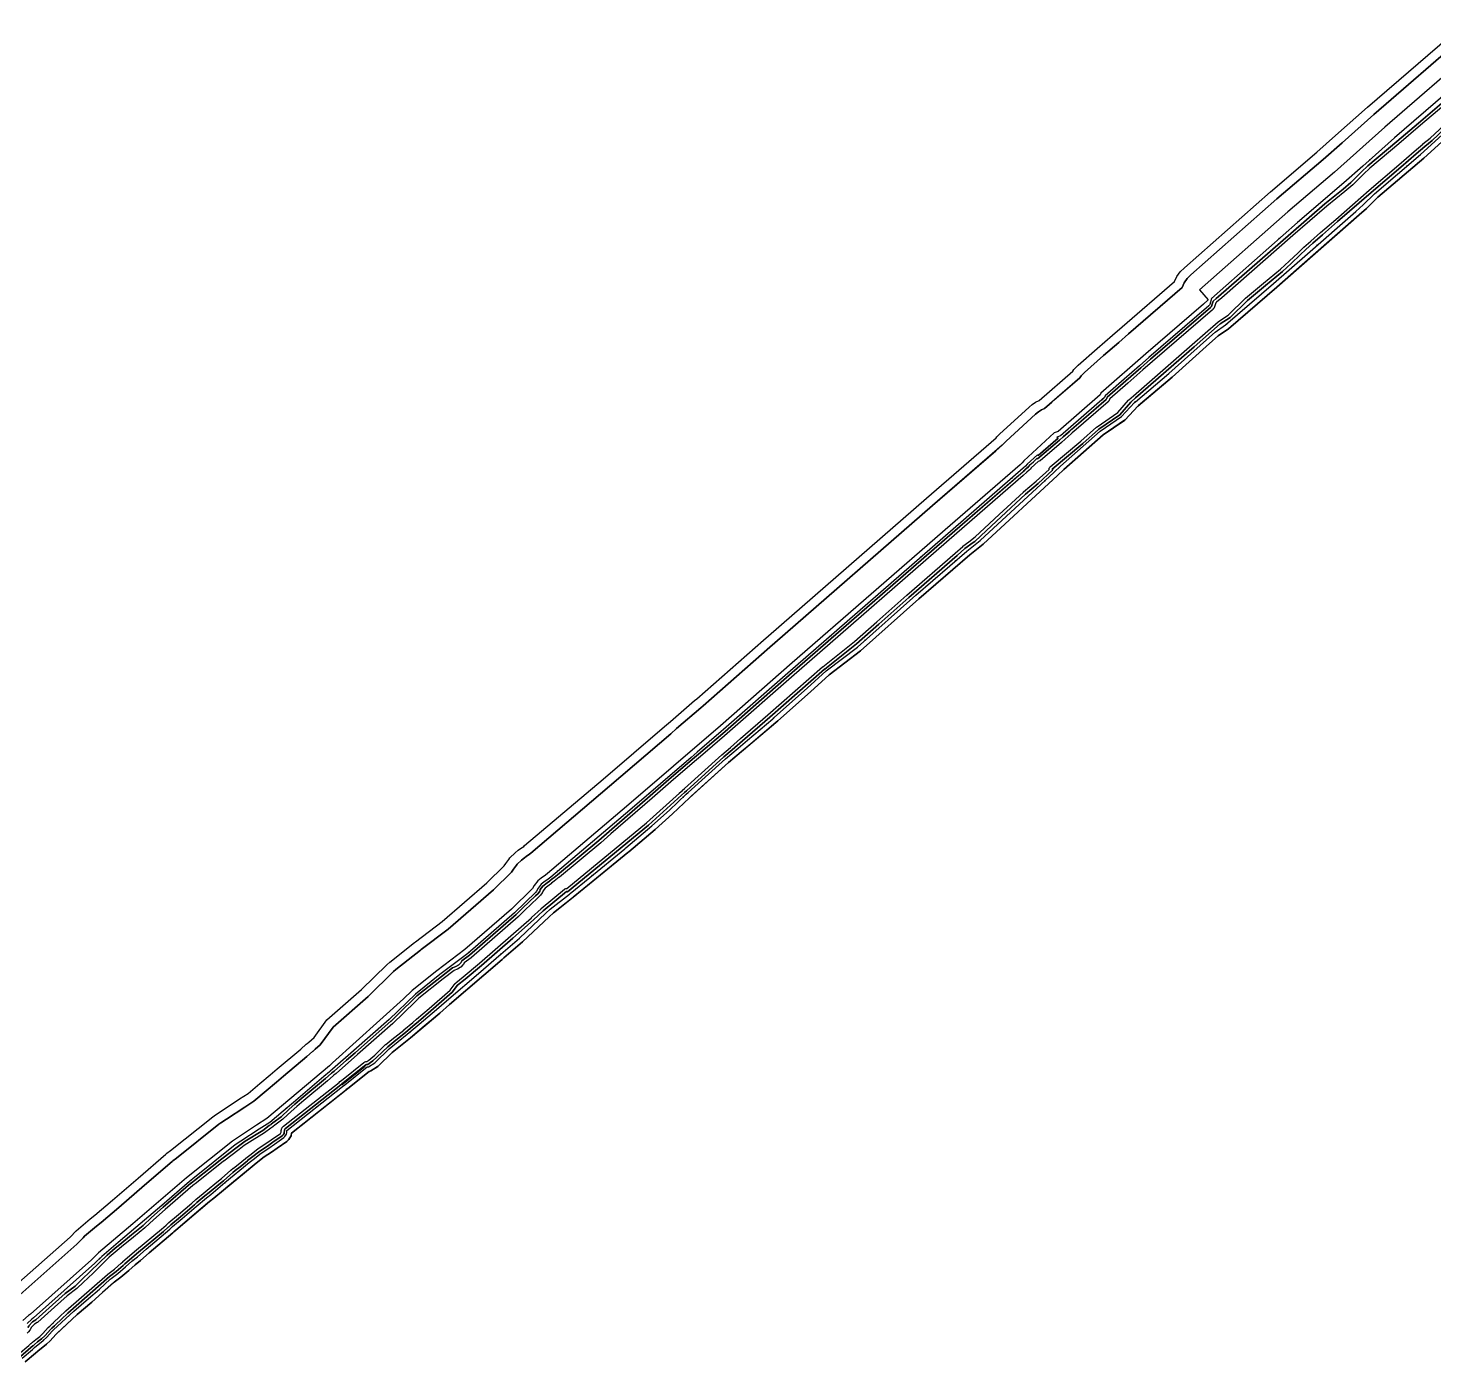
# Model space of a CAD drawing. Header units: inches. Extents: x 87989 to 118156, y 435697 to 451526.
# Drawn here: x 99255 to 100424, y 438810 to 439920 of the extents above; entities that cross this region are included whole.
import ezdxf

# ---------------------------------------------------------------- set-up
doc = ezdxf.new("R2010")
doc.units = ezdxf.units.IN
doc.header["$MEASUREMENT"] = 0
for name, color, linetype, true_color in [('As_waterkering_BWK', 7, 'Continuous', 0x7b8981), ('Beschermingszone_BWK', 7, 'Continuous', 0xcf890d), ('Grens_bebouwingsvrije_zone_BWK', 7, 'Continuous', 0x6789ae), ('Kernzone_BWK', 7, 'Continuous', 0xcb89af), ('Kunstwerken_BWK', 7, 'Continuous', 0xc78952), ('Referentiepunten_BWK', 7, 'Continuous', 0x178980)]:
    doc.layers.add(name, color=color, linetype=linetype, true_color=true_color)

msp = doc.modelspace()

# ---------------------------------------------------------------- linework, layer by layer
at = {"layer": 'As_waterkering_BWK'}
for points in [[(100467.7811, 439894.1848), (100391.4885, 439828.3186), (100365.1712, 439804.8458), (100349.4086, 439790.7867), (100310.7394, 439757.8037), (100239.221, 439694.7403), (100237.7792, 439689.6949), (100237.5902, 439689.0805), (100237.0742, 439688.6527), (100187.286, 439645.5145), (100179.314, 439638.5459), (100166.677, 439627.4993), (100150.724, 439613.5541), (100150.2696, 439612.1145), (100113.73, 439580.2635), (100110.5238, 439579.2782), (100111.608, 439578.254), (100094.959, 439564.023), (100094.5391, 439564.5788), (100086.0574, 439556.7792), (100084.5976, 439555.1345), (100082.7004, 439553.343), (100024.364, 439502.7191), (99893.1719, 439388.3165), (99889.0987, 439384.7464), (99833.3169, 439335.8542), (99831.2935, 439334.1158), (99811.2489, 439316.8953), (99806.3025, 439312.6457), (99755.2874, 439268.8181), (99689.485, 439213.0177), (99687.4809, 439211.4093), (99683.9146, 439208.9167), (99681.6655, 439207.1011), (99679.1198, 439203.7675), (99677.6334, 439201.3369), (99677.0842, 439200.6114), (99659.479, 439183.4134), (99620.6849, 439149.537), (99597.3634, 439131.9992), (99576.9243, 439115.7273), (99555.2545, 439094.637), (99525.7467, 439068.6699)], [(99536.8577, 439055.124), (99536.884, 439055.145), (99537.8846, 439055.1484), (99543.0575, 439058.4274), (99543.3873, 439058.7502), (99555.0451, 439070.1598), (99570.2324, 439082.3198), (99580.0845, 439090.6208), (99594.585, 439102.8382), (99594.6249, 439102.8718), (99602.7754, 439109.9236), (99631.3328, 439134.4823), (99646.4941, 439147.5206), (99647.947, 439148.8398), (99663.4821, 439162.2591), (99685.4572, 439182.9077), (99689.1418, 439186.3128), (99705.0512, 439198.9077), (99705.7131, 439199.4317), (99722.0706, 439212.7893), (99751.1423, 439236.5292), (99752.0677, 439237.277), (99773.6974, 439255.6656), (99788.2495, 439268.6302), (99802.1402, 439281.9917), (99803.7771, 439283.4657), (99834.9284, 439311.5174), (99845.3506, 439320.3358), (99853.3046, 439327.0659), (99874.3619, 439344.883), (99875.7606, 439346.021), (99902.8793, 439370.2381), (99918.7429, 439384.5995), (99944.6847, 439404.4279), (99993.2359, 439447.6212), (100035.6354, 439484.3322), (100046.7479, 439493.1958), (100108.396, 439550.1474), (100113.6626, 439555.1303), (100146.5935, 439584.0681), (100146.7606, 439584.2126), (100164.4878, 439596.4496), (100175.1373, 439608.0252), (100175.9838, 439608.7401), (100203.8169, 439632.2491), (100235.0732, 439660.1684), (100242.2717, 439666.611), (100251.0067, 439672.5836), (100290.9729, 439707.1785), (100319.0575, 439731.7891), (100359.4096, 439767.1499), (100365.5715, 439772.464), (100374.8981, 439781.7906), (100413.1966, 439814.5329), (100434.2972, 439833.5829)], [(99525.7467, 439068.6699), (99525.3895, 439068.3556), (99507.9977, 439053.0507), (99506.1576, 439051.4959), (99505.5627, 439050.9933), (99500.8553, 439047.0158), (99481.2888, 439030.4832), (99475.4507, 439025.5502), (99466.9115, 439018.3351), (99455.7368, 439008.8931), (99447.0658, 439003.2432), (99431.8396, 438993.2539), (99427.0593, 438990.1176), (99391.8827, 438962.0387), (99388.983, 438959.7241), (99365.8471, 438939.8279), (99344.3927, 438921.3779), (99329.6354, 438908.878), (99325.7807, 438905.6129), (99315.9809, 438897.3122), (99310.2935, 438891.6169), (99259.1936, 438846.1816), (99257.7155, 438845.0636), (99253.9141, 438841.6175)], [(99249.7683, 438812.5772), (99258.3657, 438819.88), (99260.1169, 438821.4646), (99267.3552, 438827.3798), (99270.183, 438829.9843), (99274.8485, 438835.1261), (99275.8988, 438836.1018), (99292.9001, 438851.8945), (99305.0985, 438862.3807), (99314.0861, 438870.1626), (99323.1258, 438878.3735), (99323.708, 438878.9023), (99329.3548, 438883.1978), (99335.8371, 438888.7541), (99341.1024, 438893.3921), (99345.6267, 438897.0884), (99352.8365, 438903.3136), (99372.5056, 438920.0196), (99373.132, 438920.6092), (99374.885, 438922.159), (99382.7958, 438928.8611), (99394.5738, 438938.8395), (99403.1604, 438946.1142), (99406.6408, 438948.9787), (99414.6149, 438955.5692), (99418.4379, 438958.7407), (99438.5732, 438975.4448), (99441.9352, 438977.985), (99448.6821, 438983.3428), (99454.9659, 438987.51), (99459.5962, 438990.8173), (99467.4337, 438996.2481), (99468.4038, 438997.1154), (99469.7165, 438999.0855), (99469.8488, 439000.5407), (99469.9149, 439002.0621), (99470.0221, 439002.1458), (99516.2065, 439038.6861), (99516.9927, 439039.3081), (99518.187, 439040.253), (99536.8577, 439055.124)]]:
    msp.add_lwpolyline(points, dxfattribs=at)
at = {"layer": 'Beschermingszone_BWK'}
for points in [[(99239.8833, 438869.1909), (99289.6944, 438913.4451), (99294.7532, 438918.5108), (99296.5909, 438920.2038), (99306.3907, 438928.5046), (99310.2454, 438931.7697), (99324.9173, 438944.1967), (99346.2863, 438962.5739), (99369.4223, 438982.47), (99370.2675, 438983.1704), (99373.1672, 438985.4851), (99408.3438, 439013.564), (99410.6029, 439015.2012), (99415.3832, 439018.3375), (99430.6488, 439028.3525), (99437.798, 439033.011), (99447.5494, 439041.2504), (99456.0886, 439048.4655), (99461.9267, 439053.3984), (99481.4932, 439069.931), (99486.2006, 439073.9085), (99486.7955, 439074.4112), (99488.4052, 439075.7713), (99492.8006, 439079.6392), (99503.2852, 439094.1941), (99532.1525, 439119.5975), (99553.2107, 439140.0925), (99555.7477, 439142.3271), (99576.1868, 439158.5991), (99576.9286, 439159.1731), (99599.2571, 439175.9642), (99636.3999, 439208.3986), (99650.7124, 439222.38), (99652.098, 439224.403), (99654.6437, 439227.7366), (99655.62, 439228.9559), (99660.06, 439233.3518), (99662.5582, 439235.3724), (99664.4368, 439236.7845), (99667.0793, 439238.6314), (99667.8457, 439239.2466), (99733.2144, 439294.6787), (99784.1463, 439338.4354), (99789.0928, 439342.6849), (99809.1374, 439359.9055), (99811.0329, 439361.534), (99866.688, 439410.3151), (99870.7936, 439413.9136), (100002.049, 439528.3714), (100060.0205, 439578.6897), (100060.6285, 439579.3485), (100063.0431, 439581.806), (100087.5095, 439604.305), (100090.1039, 439606.4518), (100092.9166, 439608.3034), (100095.9142, 439609.8378), (100123.784, 439634.1314), (100124.6785, 439635.4089), (100128.3473, 439639.1526), (100144.3003, 439653.0978), (100156.9373, 439664.1444), (100164.9655, 439671.162), (100208.4048, 439708.7994), (100210.5309, 439713.0599), (100213.3331, 439716.9096), (100216.7341, 439720.242), (100288.4638, 439783.4887), (100327.0581, 439816.4108), (100342.5399, 439830.2195), (100369.0635, 439853.8734), (100445.2776, 439919.6747)], [(100450.5725, 439913.677), (100374.3399, 439847.8605), (100347.8649, 439824.2492), (100332.317, 439810.3816), (100293.7051, 439777.4451), (100222.0252, 439714.2416), (100219.0732, 439711.1828), (100216.6684, 439707.6775), (100214.8774, 439703.8223), (100170.2174, 439665.1273), (100162.2024, 439658.1212), (100149.5654, 439647.0746), (100133.6124, 439633.1294), (100130.8068, 439630.2666), (100129.6816, 439628.6596), (100100.402, 439603.137), (100097.7245, 439601.8702), (100095.2197, 439600.2889), (100092.9246, 439598.4163), (100068.4582, 439575.9173), (100066.6118, 439574.0381), (100065.9132, 439573.251), (100065.2471, 439572.6219), (100007.2996, 439522.3356), (99876.059, 439407.8907), (99871.9611, 439404.299), (99816.2762, 439355.4916), (99814.3506, 439353.8373), (99794.306, 439336.6167), (99789.3595, 439332.3672), (99738.408, 439288.5938), (99672.9373, 439233.075), (99671.8797, 439232.2262), (99669.0198, 439230.2274), (99667.5832, 439229.1475), (99665.1436, 439227.1751), (99661.7484, 439223.8136), (99661.0018, 439222.8812), (99658.4561, 439219.5476), (99656.898, 439217.2656), (99641.8303, 439202.5197), (99604.2989, 439169.746), (99581.7368, 439152.7792), (99581.1695, 439152.3402), (99560.7304, 439136.0683), (99558.7904, 439134.3595), (99537.5882, 439113.7244), (99508.5703, 439088.1884), (99497.734, 439073.3242), (99493.6299, 439069.7125), (99491.9588, 439068.3005), (99491.3638, 439067.7978), (99486.6564, 439063.8203), (99467.0899, 439047.2877), (99461.2518, 439042.3547), (99452.7126, 439035.1396), (99442.5817, 439026.5795), (99435.0266, 439021.6567), (99419.7716, 439011.6485), (99414.9912, 439008.5122), (99413.3346, 439007.3116), (99378.158, 438979.2327), (99375.2583, 438976.9181), (99374.6385, 438976.4044), (99351.5025, 438956.5083), (99330.1107, 438938.1117), (99315.4161, 438925.6652), (99311.5614, 438922.4002), (99301.7616, 438914.0994), (99300.4139, 438912.8578), (99295.1875, 438907.6243), (99245.2269, 438863.2019)], [(99246.8398, 438815.9941), (99255.3945, 438823.2598), (99257.1211, 438824.8223), (99257.2461, 438824.9297), (99258.4551, 438825.918), (99258.5117, 438825.9648), (99261.0293, 438828.1504), (99261.1211, 438828.2266), (99264.3594, 438830.7773), (99266.9844, 438833.1563), (99267.0449, 438833.2207), (99271.5156, 438838.1504), (99271.5898, 438838.2266), (99271.709, 438838.3496), (99271.7852, 438838.4238), (99272.8359, 438839.3984), (99275.0078, 438841.416), (99275.7598, 438842.1895), (99275.8555, 438842.2832), (99280.8809, 438846.9277), (99286.1172, 438851.9922), (99286.209, 438852.0762), (99320.8301, 438882.3672), (99321.0996, 438882.5723), (99326.5254, 438886.6992), (99332.2285, 438891.5879), (99333.5313, 438892.873), (99333.6523, 438892.9844), (99345.0332, 438902.8184), (99365.6191, 438920.0742), (99369.6152, 438923.4785), (99370.0625, 438923.8984), (99370.1367, 438923.9668), (99371.9395, 438925.5605), (99379.8867, 438932.2949), (99391, 438941.709), (99394.3008, 438944.6504), (99400.2891, 438949.5801), (99403.7773, 438952.4512), (99411.7441, 438959.0352), (99415.5371, 438962.1816), (99423.4492, 438969.0176), (99425.3398, 438970.6523), (99425.4766, 438970.7617), (99429.5996, 438973.8477), (99435.7227, 438978.9258), (99435.8379, 438979.0176), (99439.1797, 438981.543), (99445.8828, 438986.8672), (99445.9688, 438986.9316), (99446.1074, 438987.0313), (99446.1953, 438987.0938), (99452.3789, 438991.1934), (99452.4492, 438991.2422), (99457.0078, 438994.498), (99464.584, 438999.748), (99465.0645, 439000.2187), (99465.3379, 439000.6309), (99465.3574, 439000.8418), (99465.3906, 439001.6582), (99465.3516, 439002.0039), (99465.3594, 439002.3516), (99465.4199, 439002.6953), (99465.5293, 439003.0254), (99465.5762, 439003.2363), (99465.6777, 439003.5664), (99465.8418, 439003.9648), (99466, 439004.2734), (99466.2305, 439004.6387), (99466.4395, 439004.9141), (99466.7285, 439005.2344), (99466.9805, 439005.4688), (99467.1465, 439005.6094), (99467.2422, 439005.6836), (99513.4141, 439042.2148), (99514.2012, 439042.8379), (99515.3887, 439043.7773), (99534.0664, 439058.6543), (99534.2285, 439058.7715), (99534.5195, 439058.9688), (99534.8926, 439059.1758), (99535.1973, 439059.3125), (99535.5918, 439059.4512), (99535.916, 439059.5352), (99536.3262, 439059.6074), (99536.541, 439059.625), (99538.1602, 439060.6504), (99539.9922, 439062.0469), (99543.0586, 439064.9668), (99552.2031, 439073.6738), (99552.3672, 439073.8184), (99557.4336, 439077.8613), (99567.3516, 439085.7773), (99567.4023, 439085.8203), (99574.916, 439092.1504), (99577.9688, 439094.7461), (99588.2695, 439103.5684), (99605.8281, 439119.043), (99610.1406, 439124.5449), (99610.1934, 439124.6094), (99610.5137, 439124.9277), (99616.7344, 439130.0117), (99630.2539, 439141.3359), (99656.4805, 439164.1426), (99673.5137, 439179.25), (99673.5664, 439179.2969), (99681.5039, 439186.752), (99681.6152, 439186.8516), (99700.9434, 439202.9434), (99701.2715, 439203.1758), (99701.6328, 439203.3496), (99702.0176, 439203.4648), (99702.416, 439203.5137), (99702.8164, 439203.498), (99769.2422, 439258.1777), (99796.7148, 439283.0176), (99796.7715, 439283.0703), (99799.0352, 439285.248), (99799.1133, 439285.3223), (99800.7656, 439286.8105), (99831.9316, 439314.875), (99832.0078, 439314.9395), (99838.9648, 439320.8281), (99847.4707, 439328.4043), (99870.1836, 439347.9883), (99915.7695, 439387.9766), (99915.8984, 439388.0859), (99915.9766, 439388.1484), (99942.3203, 439409.041), (99960.7715, 439425.3848), (99985.8926, 439447.6348), (100025.9277, 439482.6797), (100032.3574, 439488.2949), (100032.502, 439488.4121), (100037.4434, 439492.125), (100042.75, 439496.1602), (100050.4512, 439503.3594), (100062.5938, 439514.7109), (100082.8828, 439533.5176), (100082.9668, 439533.5918), (100093.5137, 439542.5254), (100104.1113, 439552.3145), (100104.1094, 439552.707), (100104.1699, 439553.0957), (100104.291, 439553.4688), (100104.4707, 439553.8184), (100104.7031, 439554.1348), (100104.9844, 439554.4102), (100130.5449, 439575.957), (100143.6367, 439587.4609), (100143.8184, 439587.6172), (100143.9238, 439587.7031), (100144.0938, 439587.8359), (100144.2051, 439587.916), (100161.377, 439599.7715), (100170.1621, 439609.9102), (100170.4063, 439610.1563), (100174.4668, 439613.707), (100223.2461, 439656.3711), (100244.8184, 439675.3359), (100245.0859, 439675.541), (100253.123, 439680.877), (100267.5137, 439694.8594), (100267.6563, 439694.9883), (100282.5723, 439707.4043), (100296.623, 439719.0996), (100303.9238, 439725.6953), (100311.334, 439732.7422), (100316.0762, 439737.25), (100316.125, 439737.2969), (100321.8262, 439742.4316), (100330.1074, 439749.623), (100342.5957, 439760.4707), (100370.5664, 439784.7207), (100395.2227, 439805.9434), (100407.9668, 439816.9141), (100415.0664, 439823.1387), (100415.1641, 439823.2188), (100421.3477, 439828.1113), (100436.666, 439842.6133)], [(100438.3848, 439840.7988), (100422.9844, 439826.2188), (100416.7148, 439821.2598), (100409.6074, 439815.0254), (100396.8535, 439804.0488), (100372.2012, 439782.8281), (100344.2344, 439758.582), (100331.7461, 439747.7363), (100323.4824, 439740.5586), (100317.7988, 439735.4395), (100313.0566, 439730.9297), (100305.623, 439723.8613), (100298.2617, 439717.2109), (100284.1719, 439705.4824), (100269.2559, 439693.0664), (100254.6992, 439678.9238), (100246.4688, 439673.457), (100224.8945, 439654.4922), (100176.1133, 439611.8262), (100172.0527, 439608.2734), (100163.0586, 439597.8945), (100145.625, 439585.8594), (100145.4531, 439585.7266), (100145.2793, 439585.5762), (100132.1758, 439574.0625), (100106.5957, 439552.498), (100107.2637, 439551.8281), (100107.0293, 439551.6094), (100095.1719, 439540.6523), (100084.582, 439531.6855), (100064.2988, 439512.8828), (100052.1582, 439501.5332), (100042.3555, 439492.3691), (100040.9336, 439491.6211), (100034.0039, 439486.4121), (100027.5742, 439480.7969), (99987.5449, 439445.7598), (99962.4297, 439423.5137), (99943.9277, 439407.125), (99917.5273, 439386.1895), (99917.4492, 439386.127), (99917.4004, 439386.082), (99871.8242, 439346.1016), (99849.1172, 439326.5234), (99840.6035, 439318.9395), (99833.6133, 439313.0234), (99802.4395, 439284.9512), (99800.8027, 439283.4785), (99800.7539, 439283.4336), (99798.4492, 439281.2148), (99770.877, 439256.2832), (99703.5332, 439200.8516), (99702.543, 439201.0215), (99683.2148, 439184.9297), (99675.2246, 439177.4277), (99658.1309, 439162.2656), (99631.877, 439139.4336), (99618.3281, 439128.0859), (99612.1094, 439123.0039), (99607.6543, 439117.3184), (99589.9102, 439101.6816), (99579.5918, 439092.8457), (99576.5313, 439090.2422), (99568.9629, 439083.8652), (99558.9922, 439075.9082), (99553.9277, 439071.8633), (99544.7832, 439063.1563), (99541.6152, 439060.1406), (99539.5898, 439058.5977), (99537.3008, 439057.1465), (99536.877, 439057.1445), (99536.5449, 439057.1152), (99536.2207, 439057.0313), (99535.916, 439056.8945), (99535.625, 439056.6992), (99516.9434, 439041.8203), (99515.752, 439040.877), (99514.9648, 439040.2539), (99468.7871, 439003.7188), (99468.6836, 439003.6387), (99468.4316, 439003.4023), (99468.2227, 439003.1289), (99468.0645, 439002.8203), (99467.9609, 439002.4922), (99467.9199, 439002.166), (99467.8496, 439002.1074), (99467.9023, 439001.8242), (99467.8535, 439000.6738), (99467.7715, 438999.7715), (99467, 438998.6172), (99466.1836, 438997.8145), (99458.4453, 438992.4531), (99453.8594, 438989.1777), (99453.8164, 438989.1484), (99447.5762, 438985.0098), (99447.4375, 438984.9082), (99440.7109, 438979.5664), (99437.3672, 438977.041), (99437.2969, 438976.9844), (99431.1484, 438971.8828), (99426.9746, 438968.7598), (99425.084, 438967.127), (99417.1543, 438960.2734), (99413.3398, 438957.1094), (99405.3691, 438950.5215), (99401.8789, 438947.6484), (99395.1426, 438942.1055), (99393.084, 438940.1992), (99381.5039, 438930.3867), (99373.5762, 438923.6719), (99371.7852, 438922.0859), (99371.2832, 438921.6152), (99367.2305, 438918.1621), (99346.6523, 438900.9141), (99335.2871, 438891.0937), (99333.9219, 438889.7461), (99328.0977, 438884.7539), (99322.5488, 438880.5332), (99322.4766, 438880.4863), (99287.8555, 438850.1953), (99282.5977, 438845.1113), (99277.5527, 438840.4473), (99276.7578, 438839.6289), (99274.5371, 438837.5664), (99273.4863, 438836.5918), (99273.3672, 438836.4707), (99268.8398, 438831.4805), (99268.7188, 438831.3555), (99265.9746, 438828.8672), (99262.668, 438826.2637), (99260.0938, 438824.0293), (99258.8516, 438823.0137), (99258.7754, 438822.9473), (99257.0469, 438821.3848), (99248.4668, 438814.0957)]]:
    msp.add_lwpolyline(points, dxfattribs=at)
for points in [[(100432.6113, 439855.2969, 0), (100413.1934, 439838.7734, 0), (100395.0254, 439823.4492, 0), (100370.8926, 439803.1758, 0), (100365.7852, 439798.2227, 0), (100357.0918, 439789.4531, 0), (100356.9453, 439789.3184, 0), (100350.3242, 439783.627, 0), (100350.2617, 439783.5742, 0), (100335.2207, 439771.4902, 0), (100335.1465, 439771.4277, 0), (100307.0313, 439746.957, 0), (100248.002, 439695.3086, 0), (100243.3828, 439691.5586, 0), (100242.8418, 439691.0313, 0), (100242.0938, 439688.416, 0), (100241.8906, 439687.7578, 0), (100241.832, 439687.5859, 0), (100241.7285, 439687.3184, 0), (100241.5723, 439686.9922, 0), (100241.4316, 439686.7422, 0), (100241.2324, 439686.4414, 0), (100241.0547, 439686.2129, 0), (100240.8145, 439685.9453, 0), (100240.6074, 439685.7461, 0), (100240.4668, 439685.6211, 0), (100239.9844, 439685.2207, 0), (100190.2402, 439642.1191, 0), (100182.2754, 439635.1582, 0), (100169.6387, 439624.1113, 0), (100154.6348, 439610.9961, 0), (100154.5605, 439610.7598, 0), (100154.5039, 439610.5977, 0), (100154.4043, 439610.3438, 0), (100154.2578, 439610.0352, 0), (100154.123, 439609.7949, 0), (100153.9355, 439609.5098, 0), (100153.7695, 439609.291, 0), (100153.5449, 439609.0332, 0), (100153.3516, 439608.8398, 0), (100153.2266, 439608.7227, 0), (100126.722, 439585.6193, 0), (100123.3595, 439582.6883, 0), (100122.5646, 439581.9955, 0), (100117.526, 439577.603, 0), (100114.3827, 439574.7058, 0), (100096.6351, 439559.5358, 0), (100095.0777, 439558.9607, 0), (100089.2715, 439553.6214, 0), (100088.4605, 439552.7074, 0), (100087.9631, 439552.1469, 0), (100087.8885, 439552.0665, 0), (100087.7656, 439551.9398, 0), (100087.6873, 439551.863, 0), (100085.7711, 439550.053, 0), (100085.6697, 439549.9613, 0), (100082.4596, 439547.1756, 0), (100027.3184, 439499.3242, 0), (99896.1328, 439384.9277, 0), (99892.0645, 439381.3613, 0), (99836.2656, 439332.4551, 0), (99834.2266, 439330.7031, 0), (99814.1816, 439313.4824, 0), (99809.2344, 439309.2324, 0), (99789.5586, 439292.3281, 0), (99773.8965, 439278.7598, 0), (99739.6738, 439249.1133, 0), (99731.1035, 439241.6895, 0), (99696.7539, 439213.082, 0), (99696.6895, 439213.0293, 0), (99693.875, 439210.8418, 0), (99692.3828, 439209.5742, 0), (99692.3145, 439209.5195, 0), (99690.2969, 439207.9004, 0), (99690.2324, 439207.8496, 0), (99690.127, 439207.7695, 0), (99690.0586, 439207.7207, 0), (99688.1602, 439206.3945, 0), (99684.7773, 439203.7617, 0), (99682.9746, 439201.4004, 0), (99682.8828, 439200.9023, 0), (99682.7891, 439200.5469, 0), (99682.6445, 439200.209, 0), (99682.4531, 439199.8945, 0), (99680.9922, 439197.8672, 0), (99680.8789, 439197.7207, 0), (99680.5664, 439197.4082, 0), (99678.4277, 439195.6328, 0), (99667.959, 439185.4063, 0), (99667.8242, 439185.2383, 0), (99667.4922, 439184.9063, 0), (99667.1934, 439184.6582, 0), (99662.623, 439180.1953, 0), (99662.5723, 439180.1465, 0), (99662.4902, 439180.0703, 0), (99662.4395, 439180.0234, 0), (99623.6445, 439146.1465, 0), (99623.5742, 439146.0879, 0), (99623.4609, 439145.9961, 0), (99623.3887, 439145.9395, 0), (99617.584, 439141.5762, 0), (99616.873, 439140.4102, 0), (99616.6543, 439140.1074, 0), (99616.5039, 439139.9434, 0), (99614.7441, 439138.1895, 0), (99614.4609, 439137.9453, 0), (99614.1445, 439137.748, 0), (99611.8613, 439136.5469, 0), (99611.7695, 439136.5, 0), (99609.2305, 439135.293, 0), (99600.123, 439128.4434, 0), (99579.9023, 439112.3477, 0), (99579.5957, 439112.0469, 0), (99576.6855, 439109.207, 0), (99567.209, 439099.9551, 0), (99567.1367, 439099.8887, 0), (99566.7051, 439099.5, 0), (99566.6367, 439099.4355, 0), (99558.3711, 439091.3906, 0), (99558.25, 439091.2793, 0), (99528.7188, 439065.291, 0), (99528.3613, 439064.9766, 0), (99521.1953, 439058.6699, 0), (99510.9355, 439049.6426, 0), (99509.123, 439048.1113, 0), (99509.0625, 439048.0586, 0), (99508.4668, 439047.5566, 0), (99503.7598, 439043.5781, 0), (99484.1934, 439027.0469, 0), (99478.3555, 439022.1133, 0), (99473.5391, 439018.0449, 0), (99466.9082, 439011.7324, 0), (99466.6719, 439011.5352, 0), (99459.8828, 439006.5059, 0), (99458.6406, 439005.4551, 0), (99458.5195, 439005.3594, 0), (99458.3203, 439005.2109, 0), (99458.1934, 439005.123, 0), (99456.7324, 439004.1699, 0), (99451.4316, 439000.2441, 0), (99451.2637, 439000.1309, 0), (99436.6641, 438991.0371, 0), (99434.4609, 438989.5918, 0), (99430.2637, 438986.3145, 0), (99417.4414, 438976.6816, 0), (99417.3828, 438976.6367, 0), (99394.6895, 438958.5215, 0), (99391.8906, 438956.2871, 0), (99391.8203, 438956.2285, 0), (99368.791, 438936.4238, 0), (99359.0898, 438927.9102, 0), (99359.0313, 438927.8574, 0), (99352.0781, 438921.3555, 0), (99351.9492, 438921.2422, 0), (99342.3027, 438913.3848, 0), (99332.5176, 438905.4219, 0), (99328.6992, 438902.1875, 0), (99322.2891, 438896.6465, 0), (99308.7363, 438883.4941, 0), (99300.4961, 438875.6328, 0), (99295.6055, 438870.8086, 0), (99295.3418, 438870.582, 0), (99287.0938, 438864.4512, 0), (99276.6172, 438855.2109, 0), (99262.7871, 438842.5859, 0), (99262.5449, 438842.3926, 0), (99262.2813, 438842.2285, 0), (99259.9902, 438841.0039, 0), (99257.3984, 438838.0293, 0), (99256.7637, 438836.8379, 0), (99256.7207, 438836.7578, 0), (99256.5742, 438836.5254, 0), (99256.3613, 438836.2246, 0), (99256.2031, 438836.0254, 0), (99255.0273, 438834.6816, 0), (99253.9453, 438833.4004, 0)], [(99254.5664, 438838.0312, 0), (99255.2402, 438839.2949, 0), (99255.2891, 438839.4023, 0), (99255.3262, 438839.4551, 0), (99258.4063, 438842.9902, 0), (99261.1016, 438844.4336, 0), (99274.9473, 438857.0703, 0), (99285.5176, 438866.3965, 0), (99293.8496, 438872.5898, 0), (99298.7559, 438877.4277, 0), (99307.0039, 438885.2969, 0), (99320.5996, 438898.4902, 0), (99327.0742, 438904.0859, 0), (99330.9199, 438907.3457, 0), (99340.7246, 438915.3223, 0), (99350.3711, 438923.1816, 0), (99357.3828, 438929.7363, 0), (99367.1504, 438938.3105, 0), (99390.2461, 438958.1719, 0), (99390.2871, 438958.207, 0), (99393.1309, 438960.4766, 0), (99415.8809, 438978.6348, 0), (99428.7441, 438988.2988, 0), (99433.0039, 438991.627, 0), (99435.3164, 438993.1426, 0), (99449.9434, 439002.252, 0), (99455.3047, 439006.2246, 0), (99456.8281, 439007.2168, 0), (99457.0273, 439007.3652, 0), (99458.3301, 439008.4668, 0), (99465.1836, 439013.5449, 0), (99471.8691, 439019.9063, 0), (99476.7422, 439024.0234, 0), (99482.5801, 439028.9551, 0), (99502.1465, 439045.4883, 0), (99506.8535, 439049.4648, 0), (99507.4492, 439049.9688, 0), (99507.5098, 439050.0195, 0), (99509.3047, 439051.5371, 0), (99519.5449, 439060.5469, 0), (99526.7109, 439066.8535, 0), (99527.0684, 439067.168, 0), (99556.5762, 439093.1348, 0), (99556.6484, 439093.2031, 0), (99564.9609, 439101.293, 0), (99565.4629, 439101.7441, 0), (99574.9395, 439110.9961, 0), (99577.8496, 439113.8359, 0), (99578.248, 439114.2246, 0), (99598.5879, 439130.418, 0), (99607.9297, 439137.4414, 0), (99610.6973, 439138.7578, 0), (99612.9805, 439139.9609, 0), (99614.7402, 439141.7148, 0), (99615.7012, 439143.2871, 0), (99621.8867, 439147.9395, 0), (99622, 439148.0313, 0), (99660.7949, 439181.9063, 0), (99660.877, 439181.9824, 0), (99665.5195, 439186.5195, 0), (99665.8926, 439186.8262, 0), (99666.1055, 439187.0918, 0), (99676.7539, 439197.4922, 0), (99678.9648, 439199.3281, 0), (99680.4238, 439201.3555, 0), (99680.6113, 439202.373, 0), (99680.7715, 439202.6367, 0), (99682.9863, 439205.5371, 0), (99686.6758, 439208.4063, 0), (99688.627, 439209.7695, 0), (99688.7324, 439209.8496, 0), (99690.7578, 439211.4746, 0), (99692.2988, 439212.7813, 0), (99695.1543, 439215.0039, 0), (99729.4844, 439243.5957, 0), (99738.0352, 439251.002, 0), (99772.2598, 439280.6504, 0), (99787.9238, 439294.2207, 0), (99807.6055, 439311.1289, 0), (99812.5527, 439315.3789, 0), (99832.5977, 439332.5996, 0), (99834.627, 439334.3438, 0), (99890.418, 439383.2422, 0), (99894.4883, 439386.8105, 0), (100025.6758, 439501.2109, 0), (100080.7029, 439548.9611, 0), (100084.0115, 439551.8323, 0), (100084.0739, 439551.8888, 0), (100085.9707, 439553.68, 0), (100086.0936, 439553.8068, 0), (100086.6106, 439554.3891, 0), (100087.4859, 439555.3757, 0), (100088.2631, 439556.0905, 0), (100091.1407, 439558.7366, 0), (100094.2713, 439561.6155, 0), (100094.6438, 439561.1225, 0), (100112.7227, 439576.5758, 0), (100115.8572, 439579.4648, 0), (100120.7788, 439583.7553, 0), (100122.2568, 439585.0436, 0), (100123.1403, 439585.8137, 0), (100124.9806, 439587.4179, 0), (100151.584, 439610.6074, 0), (100151.7773, 439610.8008, 0), (100151.9434, 439611.0195, 0), (100152.0762, 439611.2578, 0), (100152.1777, 439611.5117, 0), (100152.4629, 439612.418, 0), (100167.9941, 439625.9941, 0), (100180.6309, 439637.041, 0), (100188.5996, 439644.0059, 0), (100238.3672, 439687.127, 0), (100238.8711, 439687.5449, 0), (100239.0781, 439687.7441, 0), (100239.2559, 439687.9727, 0), (100239.3965, 439688.2227, 0), (100239.502, 439688.4922, 0), (100239.6973, 439689.127, 0), (100240.6191, 439692.3555, 0), (100243.0781, 439694.7539, 0), (100245.207, 439696.1992, 0), (100305.3867, 439748.8398, 0), (100333.5781, 439773.377, 0), (100348.6953, 439785.5234, 0), (100355.3164, 439791.2148, 0), (100364.0273, 439800, 0), (100369.2168, 439805.0313, 0), (100393.4141, 439825.3613, 0), (100411.5762, 439840.6797, 0), (100431.002, 439857.209, 0)]]:
    msp.add_polyline3d(points, dxfattribs=at)
at = {"layer": 'Grens_bebouwingsvrije_zone_BWK'}
for points in [[(100459.8387, 439903.1812), (100383.5732, 439837.3386), (100341.5202, 439799.8305), (100302.8769, 439766.8696), (100229.269, 439701.9637), (100236.4597, 439693.593), (100232.7577, 439689.9732), (100184.659, 439648.531), (100147.2471, 439615.8276), (100146.7936, 439614.3909), (100111.7424, 439583.8373), (100108.483, 439582.8357), (100083.2005, 439559.5862), (100081.7231, 439557.9216), (100080.0153, 439556.309), (100021.7387, 439505.7371), (99890.5391, 439391.3279), (99830.6953, 439338.8753), (99752.6906, 439271.8606), (99686.9392, 439216.1034), (99685.0807, 439214.6119), (99681.5097, 439212.116), (99678.7786, 439209.9113), (99675.8152, 439206.0309), (99674.3243, 439203.5929), (99674.0752, 439203.2638), (99656.7639, 439186.3529), (99618.164, 439152.646), (99594.9152, 439135.1629), (99574.2771, 439118.7326), (99566.9706, 439111.6215), (99508.0175, 439058.3964), (99505.3854, 439056.0801), (99453.345, 439012.1088), (99444.8769, 439006.5911), (99424.7094, 438993.36), (99386.4304, 438962.8046), (99341.7959, 438924.4204), (99313.2683, 438900.2566), (99307.5469, 438894.5273), (99256.6542, 438849.2762), (99255.1607, 438848.1466), (99250.4284, 438843.8566)], [(99252.3709, 438809.5397), (99261.003, 438816.8719), (99262.726, 438818.431), (99269.9781, 438824.3574), (99273.0248, 438827.1636), (99277.6961, 438832.3118), (99295.566, 438848.9114), (99307.7114, 438859.352), (99316.7404, 438867.1697), (99326.2684, 438875.8242), (99331.8694, 438880.0849), (99338.4607, 438885.7346), (99343.6907, 438890.3415), (99348.1996, 438894.0253), (99355.4384, 438900.2754), (99375.1728, 438917.0369), (99375.8281, 438917.6537), (99377.5029, 438919.1343), (99405.7243, 438943.0438), (99409.1859, 438945.8928), (99417.166, 438952.4884), (99441.0571, 438972.3082), (99444.385, 438974.8225), (99451.0355, 438980.1038), (99457.2345, 438984.2147), (99461.8979, 438987.5457), (99469.9152, 438993.1012), (99471.4499, 438994.4732), (99473.6082, 438997.7124), (99473.8207, 439000.0506), (99520.674, 439037.1201), (99538.4574, 439051.1983), (99539.2527, 439051.3896), (99539.9553, 439051.7271), (99545.5545, 439055.2743), (99557.7006, 439067.1618), (99572.7715, 439079.2286), (99597.2222, 439099.8297), (99605.3881, 439106.8948), (99649.1431, 439144.5229), (99650.5993, 439145.8451), (99666.1602, 439159.2867), (99688.1842, 439179.9813), (99691.7444, 439183.2715), (99708.2197, 439196.3143), (99753.6643, 439233.4245), (99754.6205, 439234.1972), (99776.3236, 439252.6481), (99790.9674, 439265.6944), (99804.8657, 439279.0633), (99837.5593, 439308.5037), (99876.9163, 439341.8045), (99878.3564, 439342.9762), (99905.5538, 439367.2636), (99921.3041, 439381.5226), (99947.2321, 439401.3403), (99995.8745, 439444.6148), (100038.1927, 439481.2554), (100049.3556, 439490.1591), (100111.1278, 439547.2254), (100116.3583, 439552.1741), (100149.212, 439581.0442), (100167.1285, 439593.412), (100177.9106, 439605.1317), (100206.4403, 439629.229), (100237.7393, 439657.1865), (100244.7449, 439663.4563), (100253.4524, 439669.4102), (100293.5999, 439704.1621), (100362.034, 439764.1311), (100368.2956, 439769.5313), (100377.6161, 439778.8517), (100415.837, 439811.5276), (100437.0129, 439830.6457)]]:
    msp.add_lwpolyline(points, dxfattribs=at)
at = {"layer": 'Kernzone_BWK'}
for points in [[(99245.2266, 438863.2012), (99295.1875, 438907.625), (99300.4141, 438912.8574), (99301.7617, 438914.0996), (99311.5605, 438922.4004), (99315.416, 438925.666), (99330.1113, 438938.1113), (99351.502, 438956.5078), (99374.6387, 438976.4043), (99375.2578, 438976.918), (99378.1582, 438979.2324), (99413.334, 439007.3125), (99414.9902, 439008.5117), (99419.7715, 439011.6484), (99435.0273, 439021.6563), (99442.582, 439026.5801), (99452.7129, 439035.1387), (99461.252, 439042.3555), (99467.0898, 439047.2871), (99486.6563, 439063.8203), (99491.3633, 439067.7969), (99491.959, 439068.3008), (99493.6309, 439069.7129), (99497.7344, 439073.3242), (99508.5703, 439088.1875), (99537.5879, 439113.7246), (99558.791, 439134.3594), (99560.7305, 439136.0684), (99581.1699, 439152.3398), (99581.7363, 439152.7793), (99604.2988, 439169.7461), (99641.8301, 439202.5195), (99656.8984, 439217.2656), (99658.457, 439219.5469), (99661.002, 439222.8809), (99661.748, 439223.8145), (99665.1445, 439227.1758), (99667.584, 439229.1484), (99669.0195, 439230.2266), (99671.8789, 439232.2266), (99672.9375, 439233.0742), (99738.4082, 439288.5938), (99789.3594, 439332.3672), (99794.3066, 439336.6172), (99814.3516, 439353.8379), (99816.2754, 439355.4922), (99871.9609, 439404.2988), (99876.0586, 439407.8906), (100007.2988, 439522.3359), (100059.7254, 439567.8296), (100062.6276, 439570.348), (100065.2471, 439572.6219), (100065.9132, 439573.251), (100066.6118, 439574.0381), (100068.4582, 439575.9173), (100092.9246, 439598.4163), (100095.2197, 439600.2889), (100097.7245, 439601.8702), (100100.402, 439603.137), (100106.3492, 439608.321), (100108.197, 439609.9316), (100129.6816, 439628.6602), (100130.8066, 439630.2656), (100133.6133, 439633.1289), (100149.5645, 439647.0742), (100162.2031, 439658.1211), (100170.2168, 439665.127), (100214.877, 439703.8223), (100216.668, 439707.6777), (100219.0723, 439711.1836), (100222.0254, 439714.2422), (100293.7051, 439777.4453), (100332.3164, 439810.3809), (100347.8652, 439824.25), (100374.3398, 439847.8613), (100450.5723, 439913.6777)], [(100431.002, 439857.209), (100411.5762, 439840.6797), (100393.4141, 439825.3613), (100369.2168, 439805.0313), (100364.0273, 439800), (100355.3164, 439791.2148), (100348.6953, 439785.5234), (100333.5781, 439773.377), (100305.3867, 439748.8398), (100245.207, 439696.1992), (100243.0781, 439694.7539), (100240.6191, 439692.3555), (100239.6973, 439689.127), (100239.502, 439688.4922), (100239.3965, 439688.2227), (100239.2559, 439687.9727), (100239.0781, 439687.7441), (100238.8711, 439687.5449), (100238.3672, 439687.127), (100188.5996, 439644.0059), (100180.6309, 439637.041), (100167.9941, 439625.9941), (100152.4629, 439612.418), (100152.1777, 439611.5117), (100152.0762, 439611.2578), (100151.9434, 439611.0195), (100151.7773, 439610.8008), (100151.584, 439610.6074), (100128.5519, 439590.5309), (100126.6462, 439588.8697), (100115.8572, 439579.4648), (100112.7227, 439576.5758), (100094.6438, 439561.1225), (100094.2713, 439561.6155), (100091.1407, 439558.7366), (100087.4859, 439555.3757), (100086.0934, 439553.8069), (100085.9707, 439553.6803), (100084.0736, 439551.8889), (100084.0113, 439551.8325), (100082.827, 439550.8043), (100079.156, 439547.6188), (100025.6758, 439501.2109), (99894.4883, 439386.8105), (99890.418, 439383.2422), (99834.627, 439334.3438), (99832.5977, 439332.5996), (99812.5527, 439315.3789), (99807.6055, 439311.1289), (99787.9238, 439294.2207), (99772.2598, 439280.6504), (99738.0352, 439251.002), (99729.4844, 439243.5957), (99695.1543, 439215.0039), (99692.2988, 439212.7813), (99690.7578, 439211.4746), (99688.7324, 439209.8496), (99688.627, 439209.7695), (99686.6758, 439208.4063), (99682.9863, 439205.5371), (99680.7715, 439202.6367), (99680.6113, 439202.373), (99680.4238, 439201.3555), (99678.9648, 439199.3281), (99676.7539, 439197.4922), (99666.1055, 439187.0918), (99665.8926, 439186.8262), (99665.5195, 439186.5195), (99660.877, 439181.9824), (99660.7949, 439181.9063), (99622, 439148.0313), (99621.8867, 439147.9395), (99615.7012, 439143.2871), (99614.7402, 439141.7148), (99612.9805, 439139.9609), (99610.6973, 439138.7578), (99607.9297, 439137.4414), (99598.5879, 439130.418), (99578.248, 439114.2246), (99577.8496, 439113.8359), (99574.9395, 439110.9961), (99565.4629, 439101.7441), (99564.9609, 439101.293), (99556.6484, 439093.2031), (99556.5762, 439093.1348), (99527.0684, 439067.168), (99526.7109, 439066.8535), (99519.5449, 439060.5469), (99509.3047, 439051.5371), (99507.5098, 439050.0195), (99507.4492, 439049.9688), (99506.8535, 439049.4648), (99502.1465, 439045.4883), (99482.5801, 439028.9551), (99476.7422, 439024.0234), (99471.8691, 439019.9063), (99465.1836, 439013.5449), (99458.3301, 439008.4668), (99457.0273, 439007.3652), (99456.8281, 439007.2168), (99455.3047, 439006.2246), (99449.9434, 439002.252), (99435.3164, 438993.1426), (99433.0039, 438991.627), (99428.7441, 438988.2988), (99415.8809, 438978.6348), (99393.1309, 438960.4766), (99390.2871, 438958.207), (99390.2461, 438958.1719), (99367.1504, 438938.3105), (99357.3828, 438929.7363), (99350.3711, 438923.1816), (99340.7246, 438915.3223), (99330.9199, 438907.3457), (99327.0742, 438904.0859), (99320.5996, 438898.4902), (99307.0039, 438885.2969), (99298.7559, 438877.4277), (99293.8496, 438872.5898), (99285.5176, 438866.3965), (99274.9473, 438857.0703), (99261.1016, 438844.4336), (99258.4063, 438842.9902), (99255.3262, 438839.4551), (99255.2891, 438839.4023), (99255.2402, 438839.2949), (99254.5664, 438838.0312)], [(99248.4668, 438814.0957), (99257.0469, 438821.3848), (99258.7754, 438822.9473), (99258.8516, 438823.0137), (99260.0938, 438824.0293), (99262.668, 438826.2637), (99265.9746, 438828.8672), (99268.7188, 438831.3555), (99268.8398, 438831.4805), (99273.3672, 438836.4707), (99273.4863, 438836.5918), (99274.5371, 438837.5664), (99276.7578, 438839.6289), (99277.5527, 438840.4473), (99282.5977, 438845.1113), (99287.8555, 438850.1953), (99322.4766, 438880.4863), (99322.5488, 438880.5332), (99328.0977, 438884.7539), (99333.9219, 438889.7461), (99335.2871, 438891.0937), (99346.6523, 438900.9141), (99367.2305, 438918.1621), (99371.2832, 438921.6152), (99371.7852, 438922.0859), (99373.5762, 438923.6719), (99381.5039, 438930.3867), (99393.084, 438940.1992), (99395.1426, 438942.1055), (99401.8789, 438947.6484), (99405.3691, 438950.5215), (99413.3398, 438957.1094), (99417.1543, 438960.2734), (99425.084, 438967.127), (99426.9746, 438968.7598), (99431.1484, 438971.8828), (99437.2969, 438976.9844), (99437.3672, 438977.041), (99440.7109, 438979.5664), (99447.4375, 438984.9082), (99447.5762, 438985.0098), (99453.8164, 438989.1484), (99453.8594, 438989.1777), (99458.4453, 438992.4531), (99466.1836, 438997.8145), (99467, 438998.6172), (99467.7715, 438999.7715), (99467.8535, 439000.6738), (99467.9023, 439001.8242), (99467.8496, 439002.1074), (99467.9199, 439002.166), (99467.9609, 439002.4922), (99468.0645, 439002.8203), (99468.2227, 439003.1289), (99468.4316, 439003.4023), (99468.6836, 439003.6387), (99468.7871, 439003.7188), (99514.9648, 439040.2539), (99515.752, 439040.877), (99516.9434, 439041.8203), (99535.625, 439056.6992), (99535.916, 439056.8945), (99536.2207, 439057.0313), (99536.5449, 439057.1152), (99536.877, 439057.1445), (99537.3008, 439057.1465), (99539.5898, 439058.5977), (99541.6152, 439060.1406), (99544.7832, 439063.1563), (99553.9277, 439071.8633), (99558.9922, 439075.9082), (99568.9629, 439083.8652), (99576.5313, 439090.2422), (99579.5918, 439092.8457), (99589.9102, 439101.6816), (99607.6543, 439117.3184), (99612.1094, 439123.0039), (99618.3281, 439128.0859), (99631.877, 439139.4336), (99658.1309, 439162.2656), (99675.2246, 439177.4277), (99683.2148, 439184.9297), (99702.543, 439201.0215), (99703.5332, 439200.8516), (99770.877, 439256.2832), (99798.4492, 439281.2148), (99800.7539, 439283.4336), (99800.8027, 439283.4785), (99802.4395, 439284.9512), (99833.6133, 439313.0234), (99840.6035, 439318.9395), (99849.1172, 439326.5234), (99871.8242, 439346.1016), (99917.4004, 439386.082), (99917.4492, 439386.127), (99917.5273, 439386.1895), (99943.9277, 439407.125), (99962.4297, 439423.5137), (99987.5449, 439445.7598), (100027.5742, 439480.7969), (100034.0039, 439486.4121), (100040.9336, 439491.6211), (100042.3555, 439492.3691), (100052.1582, 439501.5332), (100064.2988, 439512.8828), (100084.582, 439531.6855), (100095.1719, 439540.6523), (100107.0293, 439551.6094), (100107.2637, 439551.8281), (100106.5957, 439552.498), (100132.1758, 439574.0625), (100145.2793, 439585.5762), (100145.4531, 439585.7266), (100145.625, 439585.8594), (100163.0586, 439597.8945), (100172.0527, 439608.2734), (100176.1133, 439611.8262), (100224.8945, 439654.4922), (100246.4688, 439673.457), (100254.6992, 439678.9238), (100269.2559, 439693.0664), (100284.1719, 439705.4824), (100298.2617, 439717.2109), (100305.623, 439723.8613), (100313.0566, 439730.9297), (100317.7988, 439735.4395), (100323.4824, 439740.5586), (100331.7461, 439747.7363), (100344.2344, 439758.582), (100372.2012, 439782.8281), (100396.8535, 439804.0488), (100409.6074, 439815.0254), (100416.7148, 439821.2598), (100422.9844, 439826.2188), (100438.3848, 439840.7988)], [(100437.0117, 439830.6465), (100415.8359, 439811.5273), (100377.6152, 439778.8516), (100368.291, 439769.5352), (100362.0332, 439764.1309), (100321.6934, 439728.7813), (100293.5996, 439704.1621), (100253.4453, 439669.4199), (100244.7441, 439663.457), (100237.7402, 439657.1855), (100206.4395, 439629.2305), (100178.5645, 439605.6836), (100177.9102, 439605.1309), (100167.4316, 439593.7422), (100166.9102, 439593.2715), (100149.2188, 439581.0508), (100116.3574, 439552.1738), (100111.127, 439547.2246), (100049.3516, 439490.1641), (100038.1934, 439481.2559), (99995.875, 439444.6152), (99947.2285, 439401.3438), (99921.3047, 439381.5234), (99905.5547, 439367.2637), (99878.3555, 439342.9785), (99876.916, 439341.8047), (99855.8887, 439324.0117), (99847.9336, 439317.2813), (99837.5586, 439308.5039), (99806.4531, 439280.4941), (99804.8652, 439279.0625), (99790.9668, 439265.6953), (99776.3223, 439252.6484), (99754.6191, 439234.1973), (99753.6641, 439233.4238), (99724.6016, 439209.6914), (99708.2188, 439196.3145), (99707.5332, 439195.7715), (99691.7441, 439183.2715), (99688.1836, 439179.9805), (99666.1582, 439159.2871), (99650.5996, 439145.8457), (99649.1426, 439144.5234), (99633.9414, 439131.4492), (99605.3887, 439106.8945), (99597.1914, 439099.8047), (99582.6621, 439087.5625), (99572.7715, 439079.2285), (99557.7012, 439067.1621), (99545.9629, 439055.6797), (99545.1992, 439055.0488), (99539.9551, 439051.7266), (99539.252, 439051.3887), (99538.457, 439051.1992), (99520.6738, 439037.1191), (99519.4746, 439036.1719), (99518.6875, 439035.5488), (99473.8203, 439000.0508), (99473.6777, 438998.5566), (99473.4746, 438997.7168), (99473.1133, 438996.9766), (99471.5996, 438994.7207), (99471.0703, 438994.1328), (99469.9063, 438993.1133), (99461.8984, 438987.5469), (99457.2344, 438984.2148), (99451.0352, 438980.1035), (99444.3848, 438974.8223), (99441.0566, 438972.3086), (99420.9922, 438955.6621), (99417.166, 438952.4883), (99409.1855, 438945.8926), (99405.7246, 438943.0449), (99397.1602, 438935.7871), (99385.3809, 438925.8086), (99377.502, 438919.1348), (99375.8281, 438917.6543), (99375.1719, 438917.0391), (99355.4375, 438900.2754), (99348.1992, 438894.0254), (99343.6914, 438890.3418), (99338.4609, 438885.7344), (99331.8672, 438880.0879), (99326.2676, 438875.8242), (99325.8145, 438875.4121), (99316.7402, 438867.1699), (99307.7109, 438859.3516), (99295.5664, 438848.9121), (99278.6211, 438833.1719), (99277.6953, 438832.3125), (99273.0195, 438827.1699), (99269.9766, 438824.3594), (99262.7266, 438818.4316), (99261.002, 438816.873), (99252.3711, 438809.5391)]]:
    msp.add_lwpolyline(points, dxfattribs=at)
at = {"layer": 'Kunstwerken_BWK'}
for p, q in [((100094.959, 439564.023), (100111.608, 439578.254)), ((99515.712, 439040.207), (99535.242, 439055.6194))]:
    msp.add_line(p, q, dxfattribs=at)
at = {"layer": 'Referentiepunten_BWK'}
for p in [(100371.0319, 439810.073), (100402.1817, 439805.116), (100295.5881, 439744.4436), (100327.2366, 439738.9565), (100223.2521, 439676.6768), (100251.8206, 439673.2881), (100148.5055, 439610.5767), (100175.7252, 439608.5217), (100073.2853, 439545.1726), (100100.5727, 439542.9201), (99997.8141, 439479.567), (100026.1794, 439476.1449), (99922.4454, 439413.8437), (99951.08, 439410.1174), (99847.1786, 439348.0038), (99874.9602, 439345.3698), (99771.4465, 439282.7006), (99799.6534, 439279.5997), (99695.2663, 439217.9202), (99723.9496, 439214.3237), (99621.7841, 439150.4969), (99648.2343, 439149.088), (99545.4977, 439086.051), (99572.2802, 439084.0452), (99469.7695, 439020.7499), (99494.6091, 439021.5986), (99390.0519, 438960.5773), (99418.3587, 438958.675), (99314.1527, 438895.4815), (99341.9929, 438894.1196), (99267.5008, 438827.5139)]:
    msp.add_point(p, dxfattribs=at)

doc.saveas('drawing.dxf')
